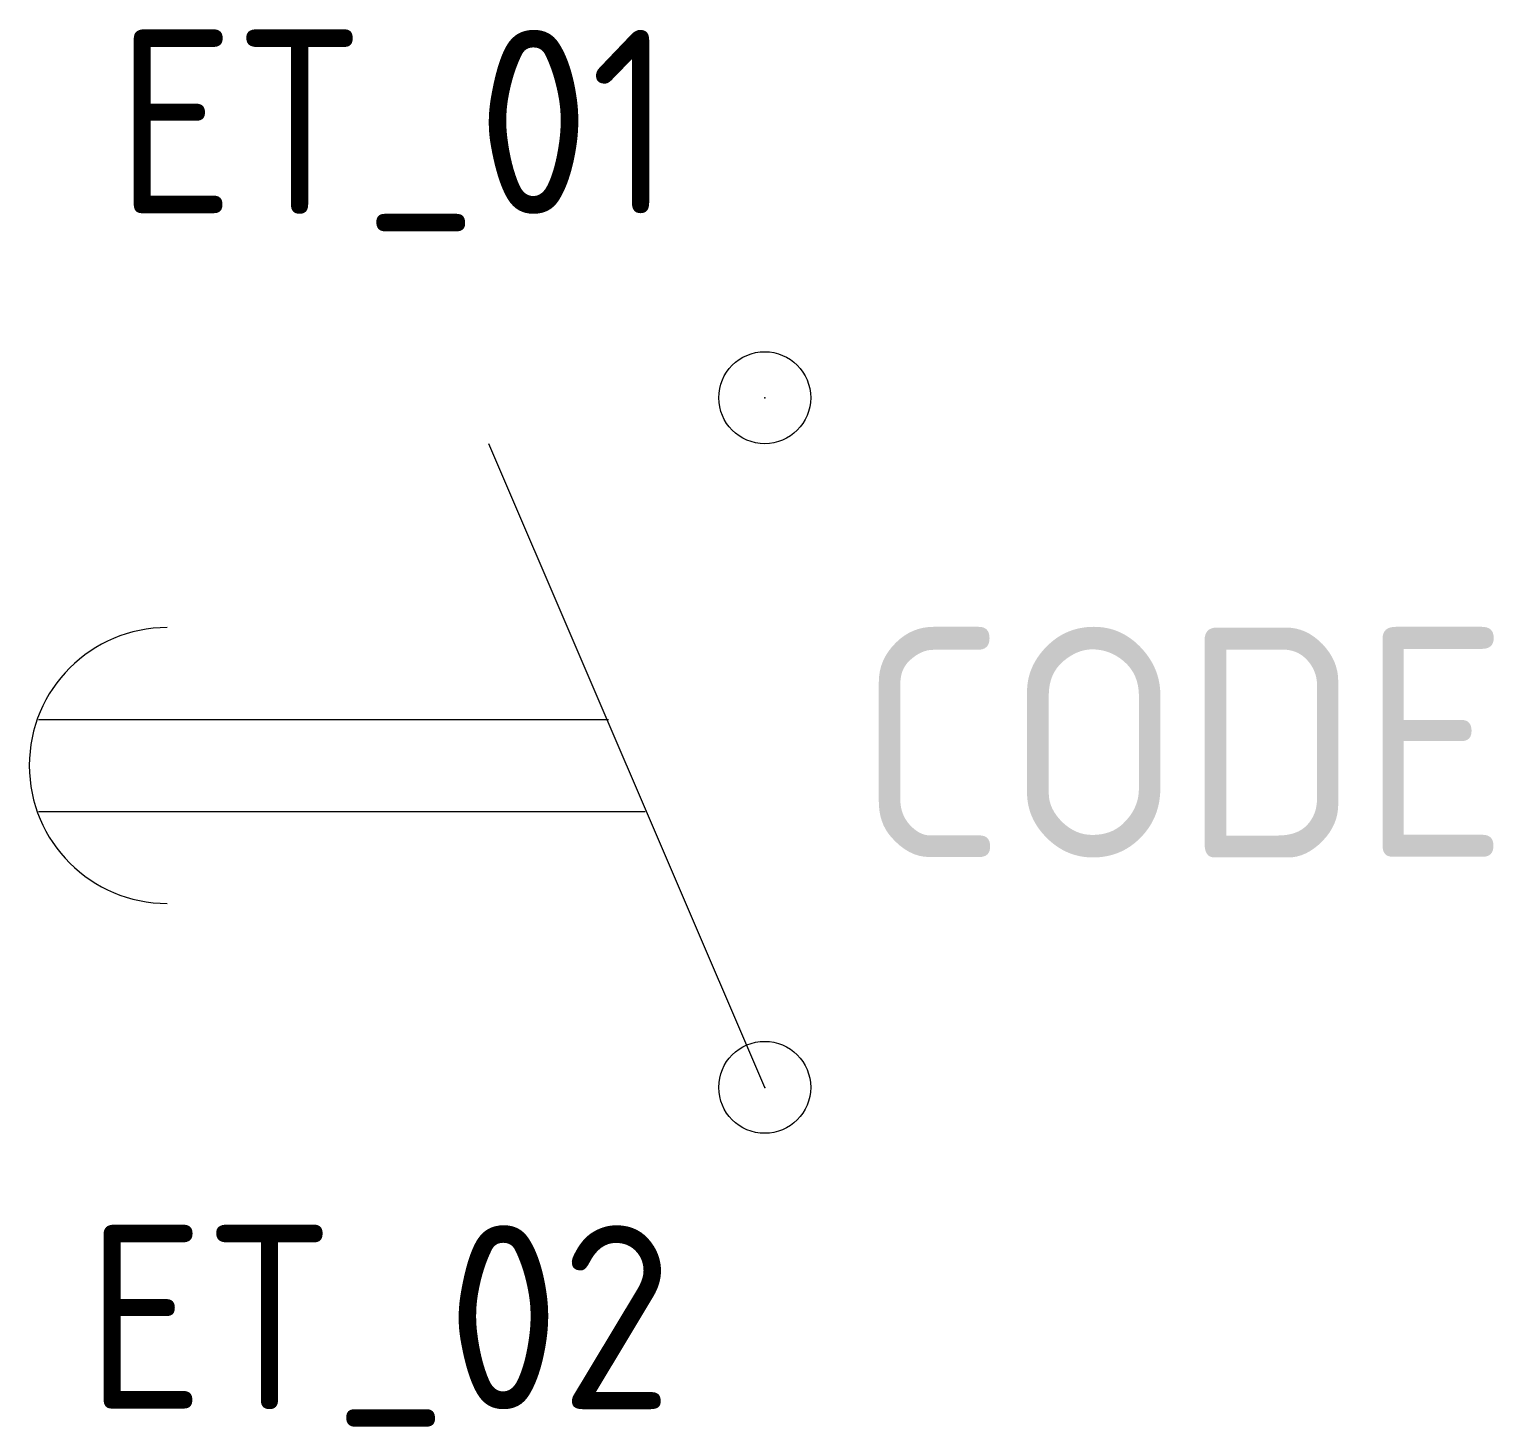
# Model space of a CAD drawing. Extents: x 279.5 to 295.4, y 138.8 to 154.
import ezdxf
from ezdxf.enums import TextEntityAlignment as Align

# ---------------------------------------------------------------- set-up
doc = ezdxf.new("R2010")
doc.units = 0
doc.header["$LTSCALE"] = 10
doc.header["$MEASUREMENT"] = 0
doc.header["$PDMODE"] = 32
doc.header["$PDSIZE"] = 1
doc.layers.get('0').update_dxf_attribs({"linetype": 'CONTINUOUS'})
for name, color, linetype in [('C', 7, 'CONTINUOUS'), ('TKST2', 2, 'CONTINUOUS'), ('TKST3', 1, 'CONTINUOUS')]:
    doc.layers.add(name, color=color, linetype=linetype)
doc.styles.get("Standard").update_dxf_attribs({"font": 'ISO8', "width": 1.2})

msp = doc.modelspace()

# ---------------------------------------------------------------- linework, layer by layer
for points in [[(287.5, 142.5), (284.5, 149.5)], [(279.6, 146.5), (285.8, 146.5)], [(279.6, 145.5), (286.2, 145.5)]]:
    msp.add_lwpolyline(points)
msp.add_lwpolyline([(281, 147.5, 1), (281, 144.5)], format="xyb")
at = {"layer": 'C', "color": 1}
msp.add_point((287.5, 150), dxfattribs=at)
at = {"layer": 'C', "color": 2}
msp.add_point((287.5, 142.5), dxfattribs=at)

# ---------------------------------------------------------------- texts
at = {"layer": 'TKST2'}
for tag, p in [('ET_01', (286.5, 152)), ('ET_02', (286.5, 139))]:
    msp.add_attdef(tag, text='', height=2, dxfattribs=at).set_placement(p, align=Align.RIGHT)
at = {"layer": 'TKST3'}
msp.add_attdef('CODE', (288.5, 145), '-K', height=2.5, dxfattribs=at)

doc.saveas('drawing.dxf')
